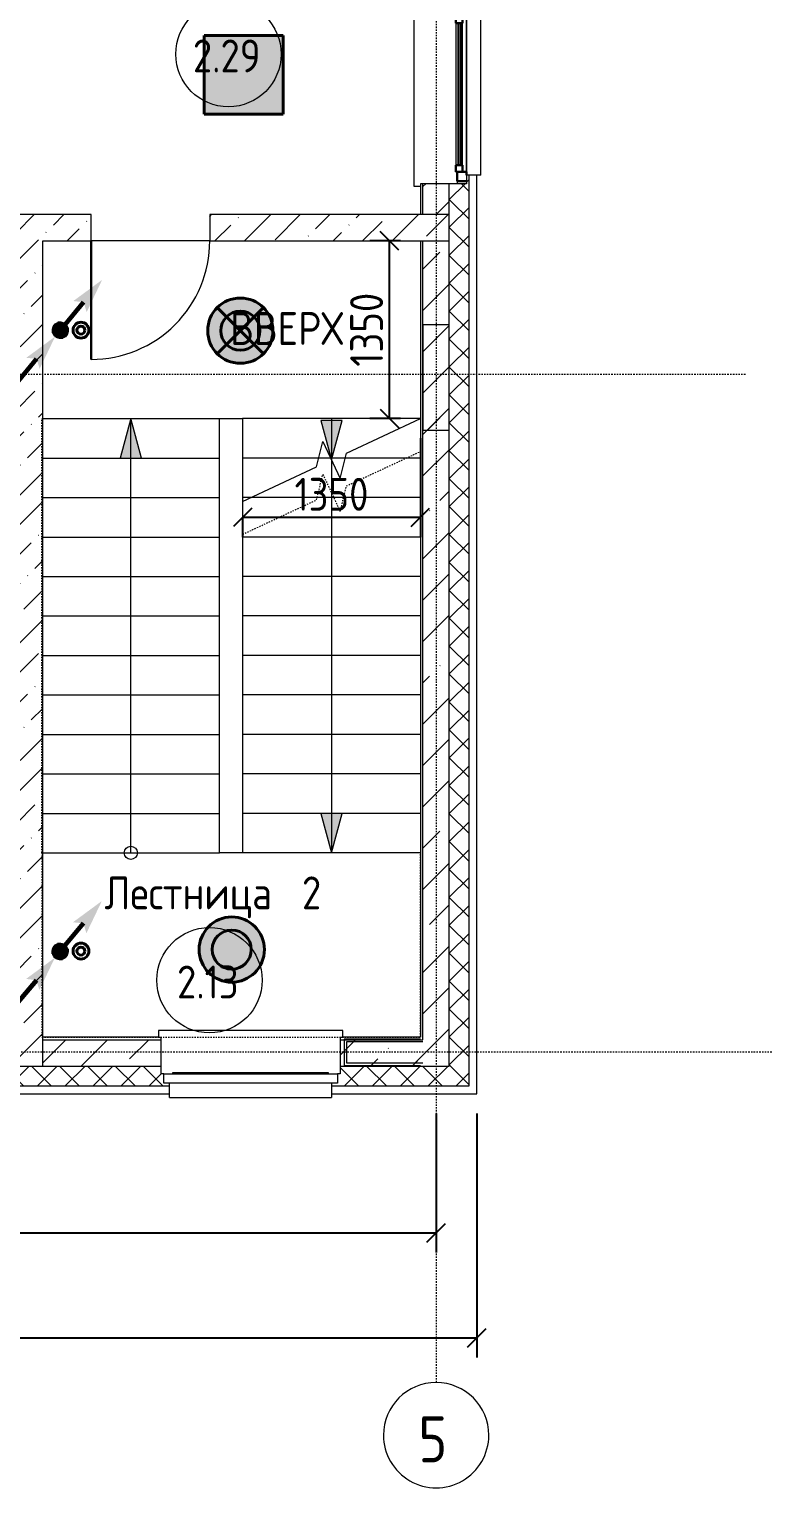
# Model space of a CAD drawing. Header units: millimetres. Extents: x -174154 to -170572, y -111302 to -109817.
# Drawn here: x -173855.6 to -173799.2, y -110654.7 to -110543.9 of the extents above; entities that cross this region are included whole.
import ezdxf

# ---------------------------------------------------------------- set-up
doc = ezdxf.new("R2010")
doc.units = ezdxf.units.MM
for name, pattern in [('ACAD_ISO02W100', [15, 12, -3]), ('ADSK_Линия сетки', [21, 12, -3, 3, -3]), ('ADSK_Сверху', [4.5, 3, -1.5])]:
    doc.linetypes.add(name, pattern=pattern)
doc.layers.get('Defpoints').update_dxf_attribs({"color": 70})
for name, color, linetype, lineweight in [('!Освещение', 190, 'Continuous', 40), ('!Подложка', 252, 'ACAD_ISO02W100', 25), ('Двери', 7, 'Continuous', 18), ('Каркас_Импост', 7, 'Continuous', 18), ('Колонны', 7, 'Continuous', 18), ('Лестницы', 7, 'Continuous', 18), ('Марки помещений', 7, 'Continuous', 18), ('Окна', 7, 'Continuous', 18), ('Оси', 7, 'Continuous', 9), ('Остекление', 7, 'Continuous', 30), ('Отлив', 7, 'Continuous', 18), ('Панель', 7, 'Continuous', 18), ('Подоконник_Верхний брус', 7, 'Continuous', 18), ('Размеры', 7, 'Continuous', 9), ('Стены разрез', 7, 'Continuous', 40), ('Стены штриховка', 7, 'Continuous', 18), ('Стрелки вверх', 7, 'Continuous', 18), ('Траектории лестницы', 7, 'Continuous', 30), ('Электрика', 7, 'Continuous', 40)]:
    doc.layers.add(name, color=color, linetype=linetype, lineweight=lineweight)
doc.styles.add('GOST Common', font='GOST Common.ttf', dxfattribs={"width": 0.9, "height": 250})
doc.styles.add('GOST Common_1', font='GOST Common.ttf', dxfattribs={"width": 0.9, "height": 349.9999999999996})
doc.dimstyles.new('ADSK_Проверочный', dxfattribs={"dimscale": 304.8, "dimtxt": 251.4287490705518, "dimasz": 0.4639107611548557, "dimexe": 0.4921259842519685, "dimexo": 0.4921259842519685, "dimgap": 0.1640419947506562, "dimtad": 1, "dimdec": 0, "dimdsep": 46, "dimtxsty": 'GOST Common', "dimblk1": 'OBLIQUE', "dimblk2": 'OBLIQUE', "dimsah": 1, "dimcen": 0.09, "dimazin": 0, "dimtfac": 1, "dimtdec": 4, "dimtix": 1, "dimtmove": 0, "dimatfit": 3, "dimfxl": 1, "dimtvp": 1, "dimtolj": 1, "dimtzin": 0, "dimarcsym": 2})
pattern_1 = [(45, (30280.00000000015, 12304.99999999978), (-314.3089642374204, 314.3089642374204), []), (45, (30594.30900000015, 12304.99999999978), (-314.3089642374204, 314.3089642374204), [555.625, -111.125, 3.353, -107.772])]
pattern_2 = [(45, (30280.00000000015, 12304.99999999978), (-106.0660171779821, 106.0660171779821), []), (135, (30280.00000000015, 12304.99999999978), (-106.0660171779821, -106.0660171779821), [])]
pattern_3 = [(45, (30280.00000000015, 12304.99999999978), (84.1902546884139, 308.6966577151427), [396.875, -79.375, 3.353, -76.02199999999999])]

# ---------------------------------------------------------------- blocks, each defined once
blk = doc.blocks.new('*U231')
at = {"layer": 'Электрика', "ltscale": 10}
h = blk.add_hatch(color=255, dxfattribs=at)
h.dxf.hatch_style = 1
edge = h.paths.add_edge_path()
edge.add_arc((0, -1.110223024625157e-16), 2.500000000000028, 0, 360)
at = {"layer": 'Электрика', "color": 5}
blk.add_circle((0, -1.110223024625157e-16), 2.500000000000028, dxfattribs=at)
at = {"layer": 'Электрика', "color": 5, "lineweight": 40}
blk.add_circle((0, -2.220446049250313e-16), 1.5, dxfattribs=at)
for start, end in [(0, 180), (180, 0)]:
    blk.add_arc((0, -2.220446049250313e-16), 2.5, start, end, dxfattribs=at)
blk = doc.blocks.new('*U242')
at = {"layer": 'Электрика', "ltscale": 10}
h = blk.add_hatch(color=255, dxfattribs=at)
h.dxf.hatch_style = 1
edge = h.paths.add_edge_path()
edge.add_arc((0, 1.110223024625157e-16), 2.500000000000028, 0, 360)
at = {"layer": 'Электрика', "color": 1, "lineweight": 40}
for p, q in [((-1.767766952966369, 1.767766952966369), (1.767766952966369, -1.767766952966369)), ((-1.767766952966369, -1.767766952966369), (1.767766952966369, 1.767766952966369))]:
    blk.add_line(p, q, dxfattribs=at)
blk.add_circle((0, -2.220446049250313e-16), 1.5, dxfattribs=at)
for start, end in [(0, 180), (180, 0)]:
    blk.add_arc((0, -2.220446049250313e-16), 2.5, start, end, dxfattribs=at)
blk = doc.blocks.new('*U228')
at = {"layer": 'Электрика', "true_color": 0xffffff}
h = blk.add_hatch(color=7, dxfattribs=at)
h.dxf.hatch_style = 1
h.paths.add_polyline_path([(3.024999999998727, 3.025000000000002), (3.025000000000546, -3.024999999999999), (-3.024999999999636, -3.024999999999999), (-3.024999999999636, 3.025000000000002)])
at = {"layer": 'Электрика', "color": 5}
for p, q in [((-3.024999999999636, -3.024999999999999), (-3.024999999999636, 3.025000000000002)), ((-3.024999999999636, 3.025000000000002), (3.024999999998727, 3.025000000000002)), ((3.024999999998727, 3.025000000000002), (3.025000000000546, -3.024999999999999)), ((-3.024999999999636, -3.024999999999999), (3.025000000000546, -3.024999999999999))]:
    blk.add_line(p, q, dxfattribs=at)
blk = doc.blocks.new('*U258')
at = {"color": 0, "linetype": 'ByBlock', "lineweight": -2}
for p, q in [((0.464466094067262, 0.4644660940672622), (2.232233047033631, 2.232233047033631)), ((-4.000000000000001, -4), (-2.26776695296637, -2.267766952966368))]:
    blk.add_line(p, q, dxfattribs=at)
at = {"color": 214, "lineweight": 50, "ltscale": 100}
for p, q in [((-0.5303300881948152, 0.5303300881948152), (0, -2.664535259100376e-15)), ((0, -0.7500000032596317), (0, 0.7500000032596263)), ((0.5303300881948152, 0.5303300881948152), (0, -2.664535259100376e-15)), ((0.750000003259629, -2.664535259100376e-15), (-0.750000003259629, -2.664535259100376e-15)), ((0, -2.664535259100376e-15), (-0.5303300881948152, -0.5303300881948205)), ((0, -2.664535259100376e-15), (0.5303300881948152, -0.5303300881948205))]:
    blk.add_line(p, q, dxfattribs=at)
at = {"color": 0, "linetype": 'ByBlock', "lineweight": -2, "const_width": 0.75}
blk.add_lwpolyline([(-0.375, 0, 1), (0.375, 0, 1)], format="xyb", close=True, dxfattribs=at)
at = {"color": 0, "linetype": 'ByBlock', "lineweight": -2}
for points in [[(4, 4), (2.232233047033631, 2.232233047033631), (1.348349570550446, 2.409009742330268)], [(4, 4), (2.232233047033631, 2.232233047033631), (2.409009742330267, 1.348349570550447)], [(-0.5000000000000011, -0.5), (-2.26776695296637, -2.267766952966368), (-3.151650429449555, -2.090990257669731)], [(-0.5000000000000011, -0.5), (-2.26776695296637, -2.267766952966368), (-2.090990257669734, -3.151650429449552)]]:
    blk.add_solid(points, dxfattribs=at)
blk = doc.blocks.new('B2B_Окно_1створка - 1320х1460h-V5-В_АР_ПЭ_02 Этаж')
at = {"layer": 'Каркас_Импост'}
for p, q in [((-660.0000000000082, 135.0000000000019), (659.9999999999923, 134.9999999999974)), ((-660.0000000000083, 65.0000000000019), (-660.0000000000081, 135.0000000000019)), ((659.9999999999919, 134.9999999999976), (659.9999999999919, 64.99999999999763)), ((659.9999999999919, 64.99999999999763), (-660.0000000000084, 65.0000000000019)), ((-590.0000000000061, 54.99999999999958), (-590.0000000000061, 65.00000000000126)), ((589.9999999999906, 54.99999999999958), (-590.0000000000061, 54.99999999999958)), ((589.9999999999903, 65.00000000000126), (589.9999999999903, 54.99999999999958))]:
    blk.add_line(p, q, dxfattribs=at)
blk = doc.blocks.new('В2В_Подоконник_ПВХ - ПВХ-V6-В_АР_ПЭ_02 Этаж')
at = {"layer": 'Подоконник_Верхний брус'}
for p, q in [((-680.0000000000001, -279.9999999999945), (-680.0000000000001, 0)), ((-680.0000000000001, 0), (-660.0000000000051, 0)), ((660.0000000000052, 0), (680.0000000000001, 0)), ((680.0000000000001, 0), (680.0000000000001, -279.9999999999945)), ((-679.9999999999999, -279.9999999999945), (-700.0000000000007, -279.9999999999951)), ((-700.0000000000006, -279.9999999999951), (-700.0000000000007, -329.9999999999969)), ((-700.0000000000007, -329.9999999999969), (699.9999999999997, -329.9999999999991)), ((699.9999999999998, -279.9999999999973), (680.0000000000001, -279.9999999999973)), ((699.9999999999997, -329.9999999999991), (699.9999999999998, -279.9999999999973))]:
    blk.add_line(p, q, dxfattribs=at)
blk = doc.blocks.new('B2B_Отлив - Отлив_металлический-V7-В_АР_ПЭ_02 Этаж')
at = {"layer": 'Отлив'}
for p, q in [((-614.9999999999999, 0.999999999999976), (-614.9999999999999, 110.0000000000041)), ((614.9999999999999, 110.0000000000041), (-614.9999999999999, 110.0000000000041)), ((-614.9999999999999, 0), (-614.9999999999999, 0.9999999999999765)), ((-614.9999999999999, 0.9999999999999765), (614.9999999999999, 0.9999999999999765)), ((614.9999999999999, 110.0000000000041), (614.9999999999999, 0.9999999999999757)), ((614.9999999999999, 0.9999999999999765), (614.9999999999999, 0))]:
    blk.add_line(p, q, dxfattribs=at)
blk = doc.blocks.new('AC_Дверь_Однопольная_ПВХ - 860х2080h М Л-847081-В_АР_ПЭ_02 Этаж')
at = {"layer": 'Панель', "lineweight": 30}
blk.add_line((449.9999999999943, 100.000000000963), (449.9999999999943, 1000.000000000963), dxfattribs=at)
at = {"layer": 'Панель'}
blk.add_arc((449.9999999999941, 100.000000000963), 899.9999999999993, 89.99999999999987, 179.9999999999999, dxfattribs=at)
blk = doc.blocks.new('B2B_Окно_1створка - 1320х1460h-729011-В_АР_ПЭ_02 Этаж')
at = {"layer": 'Каркас_Импост', "lineweight": 30}
for p, q in [((-660.0000000000082, 135.0000000000019), (-660.0000000000083, 65.00000000000188)), ((-590.0000000000081, 135.0000000000017), (-615.0000000000126, 135.0000000000018)), ((-590.0000000000082, 105.0000000000029), (-590.0000000000081, 135.0000000000017)), ((589.999999999992, 134.9999999999978), (589.9999999999919, 104.999999999999)), ((614.9999999999613, 134.9999999999977), (589.999999999992, 134.9999999999978)), ((659.9999999999919, 64.99999999999763), (659.9999999999923, 134.9999999999974)), ((-660.0000000000083, 65.00000000000188), (-590.0000000000083, 65.00000000000166)), ((-540.0000000000061, 104.9999999999996), (-590.0000000000061, 104.9999999999996)), ((-590.0000000000061, 104.9999999999996), (-590.0000000000061, 54.99999999999958)), ((-590.0000000000061, 54.99999999999958), (-540.0000000000061, 54.99999999999958)), ((-540.0000000000061, 54.99999999999958), (-540.0000000000061, 104.9999999999996)), ((539.9999999999905, 104.9999999999996), (539.9999999999905, 54.99999999999958)), ((589.9999999999905, 104.9999999999996), (539.9999999999905, 104.9999999999996)), ((539.9999999999905, 54.99999999999958), (589.9999999999905, 54.99999999999958)), ((589.9999999999905, 54.99999999999958), (589.9999999999905, 104.9999999999996)), ((589.9999999999917, 64.99999999999783), (659.9999999999919, 64.99999999999763))]:
    blk.add_line(p, q, dxfattribs=at)
at = {"layer": 'Каркас_Импост'}
for p, q in [((589.9999999999923, 134.9999999999978), (-590.0000000000082, 135.0000000000017)), ((539.9999999999905, 104.9999999999996), (-540.0000000000061, 104.9999999999996)), ((-540.0000000000061, 54.99999999999958), (539.9999999999905, 54.99999999999958))]:
    blk.add_line(p, q, dxfattribs=at)
at = {"layer": 'Остекление'}
for p, q in [((539.9999999999918, 94.99999999999783), (-540.0000000000081, 95.00000000000131)), ((-540.0000000000081, 95.00000000000131), (-540.0000000000082, 75.00000000000134)), ((-540.0000000000082, 75.00000000000134), (539.9999999999917, 74.99999999999785)), ((539.9999999999917, 74.99999999999785), (539.9999999999918, 94.99999999999783))]:
    blk.add_line(p, q, dxfattribs=at)
blk = doc.blocks.new('В2В_Подоконник_ПВХ - ПВХ-717279-В_АР_ПЭ_02 Этаж')
at = {"layer": 'Подоконник_Верхний брус'}
for p, q in [((-680.0000000000001, 0), (-659.9999999999968, 0)), ((659.9999999999968, 0), (680.0000000000001, 0)), ((-700.0000000000006, -279.9999999999951), (-700.0000000000007, -329.9999999999969)), ((-700.0000000000007, -329.9999999999969), (699.9999999999997, -329.9999999999991)), ((699.9999999999997, -329.9999999999991), (699.9999999999998, -279.9999999999973))]:
    blk.add_line(p, q, dxfattribs=at)
blk = doc.blocks.new('B2B_Отлив - Отлив_металлический-717280-В_АР_ПЭ_02 Этаж')
at = {"layer": 'Отлив'}
for p, q in [((-614.9999999999999, 79.99999999999714), (-614.9999999999999, 110.0000000000041)), ((614.9999999999999, 110.0000000000041), (-614.9999999999999, 110.0000000000041)), ((-614.9999999999999, 0.9999999999999765), (614.9999999999999, 0.9999999999999765)), ((614.9999999999999, 110.0000000000041), (614.9999999999999, 79.99999999999946))]:
    blk.add_line(p, q, dxfattribs=at)
blk = doc.blocks.new('Ось сетки - D8-4846-В_АР_ПЭ_02 Этаж')
at = {"layer": 'Оси', "lineweight": 18}
for centre, start, end in [((0, -2.710563210106287e-17), 359.9999999999996, 179.9999999999998), ((5.287437154777308e-16, -2.710563210106287e-17), 179.9999999999998, 359.9999999999993)]:
    blk.add_arc(centre, 4.000000000000003, start, end, dxfattribs=at)
blk = doc.blocks.new('_Oblique')
at = {"color": 0, "linetype": 'ByBlock', "lineweight": -2}
blk.add_line((-0.5, -0.5), (0.5, 0.5), dxfattribs=at)
blk = doc.blocks.new('*D505')
at = {"layer": 'Defpoints', "color": 0, "transparency": 16777216}
for p in [(22229.99999999995, -6.912159733474255e-11), (30230.00000000001, -9.458744898438454e-11), (30230.00000000001, -1056.828187533716)]:
    blk.add_point(p, dxfattribs=at)
at = {"layer": 'Размеры', "color": 0, "lineweight": -2, "transparency": 16777216}
for p, q in [((22229.99999999995, -150.0000000000691), (22229.99999999995, -1206.828187533716)), ((30230.00000000001, -150.0000000000946), (30230.00000000001, -1206.828187533716)), ((22229.99999999995, -1056.828187533716), (30230.00000000001, -1056.828187533716))]:
    blk.add_line(p, q, dxfattribs=at)
at = {"layer": 'Размеры', "color": 0, "lineweight": -2, "transparency": 16777216, "xscale": 141.4, "yscale": 141.4, "zscale": 141.4, "rotation": 180}
blk.add_blockref('_Oblique', (22229.99999999995, -1056.828187533716), dxfattribs=at)
at = {"layer": 'Размеры', "color": 0, "lineweight": -2, "transparency": 16777216, "xscale": 141.4, "yscale": 141.4, "zscale": 141.4}
blk.add_blockref('_Oblique', (30230.00000000001, -1056.828187533716), dxfattribs=at)
at = {"layer": 'Размеры', "color": 0, "transparency": 16777216, "insert": (26229.99999999998, -881.8281875337161), "char_height": 250, "width": 756.8431497445762, "attachment_point": 5, "style": 'GOST Common'}
blk.add_mtext('\\A1;8000', dxfattribs=at)
blk = doc.blocks.new('ADSK_Марка_Помещение_2_ГОСТ21-501-2011 - Имя и Категория-86712-В_АР_ПЭ_02 Этаж')
at = {"layer": 'Марки помещений'}
blk.add_circle((1.928857696959173e-16, -1.244575859722303e-16), 4.000000000000004, dxfattribs=at)
blk = doc.blocks.new('*D509')
at = {"layer": 'Defpoints', "color": 0, "transparency": 16777216}
for p in [(0, 0), (30540.00000000001, -9.458744898438454e-11), (30540.00000000001, -1855.713018687178)]:
    blk.add_point(p, dxfattribs=at)
at = {"layer": 'Размеры', "color": 0, "lineweight": -2, "transparency": 16777216}
for p, q in [((-9.184850993605149e-15, -150), (-1.228145014171714e-13, -2005.713018687178)), ((30540.00000000001, -150.0000000000946), (30540.00000000001, -2005.713018687178)), ((-1.136296504235663e-13, -1855.713018687178), (30540.00000000001, -1855.713018687178))]:
    blk.add_line(p, q, dxfattribs=at)
at = {"layer": 'Размеры', "color": 0, "lineweight": -2, "transparency": 16777216, "xscale": 141.4, "yscale": 141.4, "zscale": 141.4, "rotation": 180}
blk.add_blockref('_Oblique', (-1.136296504235663e-13, -1855.713018687178), dxfattribs=at)
at = {"layer": 'Размеры', "color": 0, "lineweight": -2, "transparency": 16777216, "xscale": 141.4, "yscale": 141.4, "zscale": 141.4}
blk.add_blockref('_Oblique', (30540.00000000001, -1855.713018687178), dxfattribs=at)
at = {"layer": 'Размеры', "color": 0, "transparency": 16777216, "insert": (15270, -1680.713018687178), "char_height": 250, "width": 971.6229625099288, "attachment_point": 5, "style": 'GOST Common'}
blk.add_mtext('\\A1;30540', dxfattribs=at)
blk = doc.blocks.new('*D524')
at = {"layer": 'Defpoints', "color": 0, "transparency": 16777216}
for p in [(29876.41849060039, 6479.999999999733), (30110.00000000001, 6479.999999999733), (30110.00000000002, 5129.999999999716)]:
    blk.add_point(p, dxfattribs=at)
at = {"layer": 'Размеры', "color": 0, "lineweight": -2, "transparency": 16777216}
for p, q in [((29960.00000000001, 6479.999999999733), (29726.41849060039, 6479.999999999733)), ((29876.41849060039, 5129.999999999716), (29876.41849060039, 6479.999999999733)), ((29960.00000000002, 5129.999999999716), (29726.41849060039, 5129.999999999716))]:
    blk.add_line(p, q, dxfattribs=at)
at = {"layer": 'Размеры', "color": 0, "lineweight": -2, "transparency": 16777216, "xscale": 141.4, "yscale": 141.4, "zscale": 141.4}
for p, rotation in [((29876.41849060039, 6479.999999999733), 90), ((29876.41849060039, 5129.999999999716), 270)]:
    blk.add_blockref('_Oblique', p, dxfattribs=dict(at, rotation=rotation))
at = {"layer": 'Размеры', "color": 0, "lineweight": 20, "transparency": 16777216, "insert": (29701.41849060038, 5804.999999999714), "char_height": 250, "width": 700.5912940203172, "attachment_point": 5, "rotation": 90, "style": 'GOST Common'}
blk.add_mtext('\\A1;1350', dxfattribs=at)
blk = doc.blocks.new('*D525')
at = {"layer": 'Defpoints', "color": 0, "transparency": 16777216}
for p in [(30110.00000000001, 5129.999999999714), (28760.00000000001, 4529.999999999709), (30110.00000000001, 4379.658234579965)]:
    blk.add_point(p, dxfattribs=at)
at = {"layer": 'Размеры', "color": 0, "lineweight": -2, "transparency": 16777216}
for p, q in [((30110.00000000001, 4979.999999999714), (30110.00000000001, 4229.658234579965)), ((28760.00000000001, 4379.999999999709), (28760.00000000001, 4229.658234579965)), ((28760.00000000001, 4379.658234579965), (30110.00000000001, 4379.658234579965))]:
    blk.add_line(p, q, dxfattribs=at)
at = {"layer": 'Размеры', "color": 0, "lineweight": -2, "transparency": 16777216, "xscale": 141.4, "yscale": 141.4, "zscale": 141.4, "rotation": 180}
blk.add_blockref('_Oblique', (28760.00000000001, 4379.658234579965), dxfattribs=at)
at = {"layer": 'Размеры', "color": 0, "lineweight": -2, "transparency": 16777216, "xscale": 141.4, "yscale": 141.4, "zscale": 141.4}
blk.add_blockref('_Oblique', (30110.00000000001, 4379.658234579965), dxfattribs=at)
at = {"layer": 'Размеры', "color": 0, "lineweight": 20, "transparency": 16777216, "insert": (29435.00000000001, 4554.658234579965), "char_height": 250, "width": 700.5912940203172, "attachment_point": 5, "style": 'GOST Common'}
blk.add_mtext('\\A1;1350', dxfattribs=at)
blk = doc.blocks.new('Расп.кор.')
at = {"layer": 'Электрика', "lineweight": 40}
for radius in [0.6052509563797912, 0.3033444430485588]:
    blk.add_circle((0, 0), radius, dxfattribs=at)
blk = doc.blocks.new('A$C02fe7d8c')
at = {"layer": 'Колонны', "lineweight": 20, "true_color": 0x636466}
h = blk.add_hatch(dxfattribs=at)
h.set_pattern_fill('FP_3', color=251, style=0, pattern_type=2)
h.set_pattern_definition([(45, (30280.00000000015, 12304.99999999978), (-314.3089642374204, 314.3089642374204), []), (45, (30594.30900000015, 12304.99999999978), (-314.3089642374204, 314.3089642374204), [222.25, -111.125])])
h.paths.add_polyline_path([(30166.13383650445, 5043.049192466377), (30330.0000000001, 5043.049192466394), (30330.00000000001, 5843.049192466394), (30130.00000000001, 5843.049192466377), (30130.00000000009, 5043.049192466377)])
at = {"layer": 'Стены разрез', "lineweight": 20, "true_color": 0x636466}
h = blk.add_hatch(dxfattribs=at)
h.set_pattern_fill('FP_2', color=251, style=0, pattern_type=2)
h.set_pattern_definition(pattern_1)
h.paths.add_polyline_path([(30330.00000000001, 6779.999999999775), (30330.00000000001, 6914.999999999779), (30130.00000000001, 6914.999999999779), (30130.00000000001, 6779.999999999775), (30166.13383650445, 6779.999999999775)])
h.paths.add_polyline_path([(30130.00000000001, 8274.999999999774), (30330.00000000001, 8274.999999999774), (30330.00000000002, 8729.999999999765), (30130.00000000003, 8729.999999999765), (30130.00000000001, 8485.340009067731)])
h = blk.add_hatch(dxfattribs=at)
h.set_pattern_fill('FP_1', color=251, style=0, pattern_type=2)
h.set_pattern_definition(pattern_2)
h.paths.add_polyline_path([(30480.00000000001, 6779.999999999775), (30480.00000000001, 6979.999999999799), (30460.00000000002, 6979.999999999799), (30460.00000000002, 6914.999999999779), (30330.00000000001, 6914.999999999779), (30330.00000000001, 6779.999999999775)])
h.paths.add_polyline_path([(30480.00000000001, 8209.999999999762), (30480.00000000001, 8729.999999999765), (30330.00000000002, 8729.999999999765), (30330.00000000001, 8274.999999999774), (30460.00000000002, 8274.999999999774), (30460.00000000002, 8209.999999999762)])
h = blk.add_hatch(dxfattribs=at)
h.set_pattern_fill('FP_2', color=251, style=0, pattern_type=2)
h.set_pattern_definition(pattern_1)
h.paths.add_polyline_path([(30330, 209.9999999999), (30330.00000000001, 6479.999999999696), (30130.00000000001, 6479.999999999696), (30130.00000000001, 209.9999999999), (30166.13383650445, 209.9999999999)])
h.paths.add_polyline_path([(30130.00000000001, 6679.999999999694), (30330.00000000001, 6679.999999999694), (30330.00000000001, 6779.999999999775), (30130.00000000001, 6779.999999999775)])
h = blk.add_hatch(dxfattribs=at)
h.set_pattern_fill('FP_1', color=251, style=0, pattern_type=2)
h.set_pattern_definition(pattern_2)
h.paths.add_polyline_path([(30480, 59.99999999989996), (30480.00000000001, 6779.999999999775), (30330.00000000001, 6779.999999999775), (30330, 59.99999999989996)])
h = blk.add_hatch(dxfattribs=at)
h.set_pattern_fill('FP_4', color=251, style=0, pattern_type=2)
h.set_pattern_definition(pattern_3)
h.paths.add_polyline_path([(30110.00000000002, 6479.999999999696), (30330.00000000001, 6479.999999999696), (30330.00000000001, 6679.999999999694), (28510.00000000001, 6679.999999999703), (28510.00000000001, 6479.999999999705), (28663.86059607915, 6479.999999999705)])
h.paths.add_polyline_path([(27041.54995554196, 6479.999999999705), (27610.00000000001, 6479.999999999705), (27610.00000000001, 6679.999999999703), (27041.54995554196, 6679.999999999703), (27041.54995554196, 6554.999999999714)])
h = blk.add_hatch(dxfattribs=at)
h.set_pattern_fill('FP_4', color=251, style=0, pattern_type=2)
h.set_pattern_definition(pattern_3)
h.paths.add_polyline_path([(27241.54995554194, 209.9999999999091), (27241.54995554196, 6479.999999999705), (27041.54995554196, 6479.999999999705), (27041.54995554195, 209.9999999999091), (27161.58735565385, 209.9999999999091)])
h = blk.add_hatch(dxfattribs=at)
h.set_pattern_fill('FP_2', color=251, style=0, pattern_type=2)
h.set_pattern_definition(pattern_1)
h.paths.add_polyline_path([(30110, 209.9999999999), (30130.00000000001, 209.9999999999), (30130.00000000001, 409.9999999998981), (29500.01034354051, 409.9999999998981), (29500.01034354051, 209.9999999999)])
h.paths.add_polyline_path([(27241.54995554194, 209.9999999999091), (28140.01034354051, 209.9999999999091), (28140.01034354051, 409.9999999999072), (27241.54995554194, 409.9999999999072)])
h.paths.add_polyline_path([(27041.54995554195, 209.9999999999091), (27041.54995554195, 409.9999999999072), (25850, 409.9999999999163), (25849.99999999999, 209.9999999999181)])
h.paths.add_polyline_path([(24490, 209.9999999999181), (24490, 409.9999999999163), (22302.5, 409.9999999999236), (22302.5, 209.9999999999254), (24157.04087480325, 209.9999999999181)])
h.paths.add_polyline_path([(22102.49999999999, 209.9999999999254), (22102.49999999999, 409.9999999999236), (18802.49999999999, 409.9999999999418), (18802.49999999999, 209.9999999999436), (21152.49439395265, 209.9999999999345)])
h.paths.add_polyline_path([(18147.94791310205, 209.9999999999436), (18602.5, 209.9999999999436), (18602.5, 409.9999999999418), (15667.49999999985, 409.9999999999418), (15667.49999999985, 209.9999999999436)])
h.paths.add_polyline_path([(14909.99999999995, 209.9999999999527), (15467.49999999986, 209.9999999999527), (15467.49999999986, 409.9999999999418), (14909.99999999995, 409.9999999999509)])
h = blk.add_hatch(dxfattribs=at)
h.set_pattern_fill('FP_2', color=251, style=0, pattern_type=2)
h.set_pattern_definition(pattern_1)
h.paths.add_polyline_path([(30110, 234.9999999997308), (30130.00000000001, 234.9999999997308), (30130.00000000001, 394.9999999997199), (29550.00000000001, 394.9999999997635), (29550, 234.9999999997654)])
h = blk.add_hatch(dxfattribs=at)
h.set_pattern_fill('FP_1', color=251, style=0, pattern_type=2)
h.set_pattern_definition(pattern_2)
h.paths.add_polyline_path([(30330, 59.99999999989996), (30330, 209.9999999999), (29500.01034354051, 209.9999999999), (29500.01034354051, 149.9999999998963), (29480.01034354052, 149.9999999998963), (29480.01034354052, 79.9999999999036), (29435.01034354051, 78.99999999989632), (29435.01034354051, 59.99999999989996), (30166.13383650445, 59.99999999989996)])
h.paths.add_polyline_path([(27161.58735565385, 59.99999999990905), (28205.01034354051, 59.99999999990905), (28205.01034354051, 79.9999999999036), (28160.01034354051, 79.9999999999036), (28160.01034354051, 149.9999999998963), (28140.01034354051, 149.9999999998963), (28140.01034354051, 209.9999999999091), (25849.99999999999, 209.9999999999181), (25849.99999999999, 79.99999999991269), (25785, 79.99999999991269), (25785, 59.99999999991633)])
h.paths.add_polyline_path([(24555.00000000003, 59.99999999991633), (24555.00000000003, 79.99999999992178), (24490, 79.99999999992178), (24490, 209.9999999999181), (14909.99999999995, 209.9999999999527), (14909.99999999995, 59.99999999995089), (24157.04087480325, 59.99999999991633)])
at = {"layer": 'Стрелки вверх', "lineweight": 20, "true_color": 0x636466}
for points in [[(27990.38475772934, 4829.999999999716), (27909.99999999999, 5129.999999999717), (27829.61524227067, 4829.999999999716)], [(29435, 4815.24233074509), (29515.38475772933, 5115.242330745091), (29354.61524227067, 5115.242330745091), (29412.01137000455, 4901.037065884496)], [(29435.00000000002, 1829.999999999714), (29515.38475772935, 2129.999999999714), (29354.61524227067, 2129.999999999707)]]:
    blk.add_hatch(color=251, dxfattribs=at).paths.add_polyline_path(points)
at = {"layer": 'Колонны', "color": 251, "lineweight": 20, "true_color": 0x636466}
for p, q in [((30330.00000000001, 5843.049192466396), (30130.00000000001, 5843.049192466374)), ((30130.00000000001, 5843.049192466374), (30130.00000000011, 5043.049192466374)), ((30330.00000000011, 5043.049192466396), (30330.00000000001, 5843.049192466396)), ((30130.00000000011, 5043.049192466374), (30330.00000000011, 5043.049192466396))]:
    blk.add_line(p, q, dxfattribs=at)
at = {"layer": 'Лестницы', "color": 251, "lineweight": 20, "true_color": 0x636466}
for p, q in [((28510.00000000002, 6479.999999999719), (27610.00000000002, 6479.999999999713)), ((27241.54995554196, 5129.999999999722), (28585.00000000001, 5129.999999999728)), ((28585.00000000001, 5129.999999999728), (28760.00000000002, 5129.99999999972)), ((28585.00000000001, 4829.999999999728), (28585.00000000001, 5129.999999999728)), ((30110.00000000001, 5129.999999999714), (28760.00000000001, 5129.999999999708)), ((28760.00000000001, 5129.999999999708), (28760.00000000001, 4829.999999999708)), ((29548.28847337959, 4868.069613462674), (30110.00000000001, 5129.999999999714)), ((29321.71152662043, 4762.415048027499), (29368.96589660302, 4956.852922469563)), ((29368.96589660302, 4956.852922469563), (29501.03410339699, 4673.63173902061)), ((27241.54995554196, 4829.999999999722), (28585.00000000001, 4829.999999999728)), ((28585.00000000001, 4529.999999999728), (28585.00000000001, 4829.999999999728)), ((28760.00000000001, 4829.999999999708), (28760.00000000001, 4529.999999999708)), ((29338.13674385197, 4829.999999999711), (28760.00000000001, 4829.999999999708)), ((29428.11838581006, 4829.999999999712), (29338.13674385197, 4829.999999999712)), ((29539.0363891093, 4829.999999999711), (29428.11838581006, 4829.999999999711)), ((29501.03410339699, 4673.63173902061), (29548.28847337959, 4868.069613462674)), ((30110.00000000001, 4829.999999999715), (29539.0363891093, 4829.999999999712)), ((28760.00000000001, 4500.484661490459), (29321.71152662043, 4762.415048027499)), ((27241.54995554197, 4529.999999999722), (28585.00000000001, 4529.999999999728)), ((28585.00000000001, 4229.999999999728), (28585.00000000001, 4529.999999999728)), ((28760.00000000001, 4529.999999999708), (28760.00000000001, 4500.484661490461)), ((28823.29584769427, 4529.999999999708), (28760.00000000001, 4529.999999999708)), ((28760.00000000001, 4500.484661490456), (28760.00000000001, 4229.999999999709)), ((30110.00000000001, 4529.999999999715), (28823.29584769427, 4529.999999999709)), ((27241.54995554197, 4229.999999999722), (28585.00000000001, 4229.999999999728)), ((28585.00000000001, 3929.999999999729), (28585.00000000001, 4229.999999999728)), ((28760.00000000001, 4229.999999999709), (28760.00000000001, 3929.999999999709)), ((30110.00000000001, 4229.999999999715), (28760.00000000001, 4229.999999999709)), ((27241.54995554197, 3929.999999999722), (28585.00000000001, 3929.999999999729)), ((28585.00000000001, 3629.999999999729), (28585.00000000001, 3929.999999999729)), ((28760.00000000001, 3929.999999999709), (28760.00000000001, 3629.999999999709)), ((30110.00000000001, 3929.999999999714), (28760.00000000001, 3929.999999999709)), ((27241.54995554197, 3629.999999999722), (28585.00000000001, 3629.999999999729)), ((28585.00000000001, 3329.999999999729), (28585.00000000001, 3629.999999999729)), ((28760.00000000001, 3629.999999999709), (28760.00000000001, 3329.999999999709)), ((30110.00000000001, 3629.999999999714), (28760.00000000001, 3629.999999999709)), ((27241.54995554195, 3329.999999999722), (28585.00000000001, 3329.999999999729)), ((28585.00000000001, 3029.999999999729), (28585.00000000001, 3329.999999999729)), ((28760.00000000001, 3329.999999999709), (28760.00000000001, 3029.999999999709)), ((30110.00000000001, 3329.999999999714), (28760.00000000001, 3329.999999999709)), ((27241.54995554196, 3029.999999999722), (28585.00000000001, 3029.999999999729)), ((28585.00000000002, 2729.999999999729), (28585.00000000001, 3029.999999999729)), ((28760.00000000001, 3029.999999999709), (28760.00000000002, 2729.999999999709)), ((30110.00000000001, 3029.999999999714), (28760.00000000001, 3029.999999999709)), ((27241.54995554196, 2729.999999999722), (28585.00000000002, 2729.999999999729)), ((28585.00000000002, 2429.999999999727), (28585.00000000002, 2729.999999999729)), ((28760.00000000002, 2729.999999999709), (28760.00000000002, 2429.999999999707)), ((30110.00000000002, 2729.999999999714), (28760.00000000002, 2729.999999999709)), ((27241.54995554196, 2429.999999999724), (28585.00000000002, 2429.999999999727)), ((28585.00000000002, 2129.999999999725), (28585.00000000002, 2429.999999999727)), ((28760.00000000002, 2429.999999999707), (28760.00000000002, 2129.999999999707)), ((30110.00000000002, 2429.999999999714), (28760.00000000002, 2429.999999999709)), ((27241.54995554196, 2129.999999999722), (28585.00000000002, 2129.999999999725)), ((28585.00000000002, 1829.999999999729), (28585.00000000002, 2129.999999999725)), ((28760.00000000002, 2129.999999999707), (28760.00000000002, 1829.999999999709)), ((30110.00000000002, 2129.999999999714), (28760.00000000002, 2129.999999999707)), ((27241.54995554196, 1829.99999999972), (28585.00000000002, 1829.999999999729)), ((28760.00000000002, 1829.999999999707), (28585.00000000004, 1829.999999999707)), ((30110.00000000002, 1829.999999999714), (28760.00000000002, 1829.999999999709))]:
    blk.add_line(p, q, dxfattribs=at)
at = {"layer": 'Лестницы', "color": 251, "linetype": 'ADSK_Сверху', "lineweight": 20, "true_color": 0x636466}
for p, q in [((27235.00000000001, 5129.999999999698), (28585.00000000001, 5129.999999999704)), ((27235.00000000002, 1829.999999999696), (27235.00000000001, 5129.999999999698)), ((27241.54995554196, 5129.999999999722), (28585.00000000001, 5129.999999999728)), ((28585.00000000002, 1829.999999999705), (28585.00000000001, 5129.999999999704)), ((30110.00000000001, 5129.999999999714), (28760.00000000001, 5129.999999999708)), ((29548.28847337959, 4618.069613462674), (30110.00000000001, 4879.999999999714)), ((30110.00000000001, 4879.999999999714), (30110.00000000002, 1829.999999999714)), ((27235.00000000001, 4829.999999999698), (28585.00000000001, 4829.999999999704)), ((27235.00000000001, 4829.999999999698), (28585.00000000001, 4829.999999999704)), ((27241.54995554196, 4829.999999999722), (28585.00000000001, 4829.999999999728)), ((29338.13674385197, 4829.999999999711), (28760.00000000001, 4829.999999999708)), ((29428.11838581006, 4829.999999999712), (29338.13674385197, 4829.999999999712)), ((29539.0363891093, 4829.999999999711), (29428.11838581006, 4829.999999999711)), ((30110.00000000001, 4829.999999999715), (29539.0363891093, 4829.999999999712)), ((30110.00000000001, 4829.999999999714), (30002.77465397453, 4829.999999999714)), ((30110.00000000001, 4829.999999999714), (30002.77465397453, 4829.999999999714)), ((29321.71152662043, 4512.415048027498), (29368.96589660303, 4706.852922469562)), ((29368.96589660303, 4706.852922469562), (29501.03410339699, 4423.63173902061)), ((29501.03410339699, 4423.63173902061), (29548.28847337959, 4618.069613462674)), ((27235.00000000001, 4529.999999999698), (28585.00000000001, 4529.999999999704)), ((27235.00000000001, 4529.999999999698), (28585.00000000001, 4529.999999999704)), ((27241.54995554197, 4529.999999999722), (28585.00000000001, 4529.999999999728)), ((28823.29584769427, 4529.999999999708), (28760.00000000001, 4529.999999999708)), ((28760.00000000001, 4250.484661490459), (29321.71152662043, 4512.415048027498)), ((30110.00000000001, 4529.999999999715), (28823.29584769427, 4529.999999999709)), ((29451.43376871781, 4529.999999999711), (29325.98520955903, 4529.999999999711)), ((29451.43376871781, 4529.999999999711), (29325.98520955903, 4529.999999999711)), ((30110.00000000001, 4529.999999999714), (29526.88485481636, 4529.999999999711)), ((30110.00000000001, 4529.999999999714), (29526.88485481636, 4529.999999999711)), ((27235.00000000001, 4229.999999999698), (28585.00000000001, 4229.999999999704)), ((27235.00000000001, 4229.999999999698), (28585.00000000001, 4229.999999999704)), ((27241.54995554197, 4229.999999999722), (28585.00000000001, 4229.999999999728)), ((28760.00000000001, 4250.484661490459), (28760.00000000002, 1829.999999999705)), ((30110.00000000001, 4229.999999999714), (28760.00000000001, 4229.999999999708)), ((30110.00000000001, 4229.999999999715), (28760.00000000001, 4229.999999999709)), ((30110.00000000001, 4229.999999999714), (28760.00000000001, 4229.999999999708)), ((27235.00000000001, 3929.999999999698), (28585.00000000001, 3929.999999999704)), ((27235.00000000001, 3929.999999999698), (28585.00000000001, 3929.999999999704)), ((27241.54995554197, 3929.999999999722), (28585.00000000001, 3929.999999999729)), ((30110.00000000001, 3929.999999999714), (28760.00000000001, 3929.999999999707)), ((30110.00000000001, 3929.999999999714), (28760.00000000001, 3929.999999999709)), ((30110.00000000001, 3929.999999999714), (28760.00000000001, 3929.999999999707)), ((27235.00000000001, 3629.999999999698), (28585.00000000001, 3629.999999999704)), ((27235.00000000001, 3629.999999999698), (28585.00000000001, 3629.999999999704)), ((27241.54995554197, 3629.999999999722), (28585.00000000001, 3629.999999999729)), ((30110.00000000001, 3629.999999999714), (28760.00000000001, 3629.999999999707)), ((30110.00000000001, 3629.999999999714), (28760.00000000001, 3629.999999999709)), ((30110.00000000001, 3629.999999999714), (28760.00000000001, 3629.999999999707)), ((27235.00000000001, 3329.999999999698), (28585.00000000001, 3329.999999999704)), ((27235.00000000001, 3329.999999999698), (28585.00000000001, 3329.999999999704)), ((27241.54995554195, 3329.999999999722), (28585.00000000001, 3329.999999999729)), ((30110.00000000001, 3329.999999999714), (28760.00000000001, 3329.999999999707)), ((30110.00000000001, 3329.999999999714), (28760.00000000001, 3329.999999999709)), ((30110.00000000001, 3329.999999999714), (28760.00000000001, 3329.999999999707)), ((27235.00000000001, 3029.999999999698), (28585.00000000001, 3029.999999999704)), ((27235.00000000001, 3029.999999999698), (28585.00000000001, 3029.999999999704)), ((27241.54995554196, 3029.999999999722), (28585.00000000001, 3029.999999999729)), ((30110.00000000001, 3029.999999999714), (28760.00000000001, 3029.999999999707)), ((30110.00000000001, 3029.999999999714), (28760.00000000001, 3029.999999999709)), ((30110.00000000001, 3029.999999999714), (28760.00000000001, 3029.999999999707)), ((27235.00000000002, 2729.999999999698), (28585.00000000002, 2729.999999999704)), ((27235.00000000002, 2729.999999999698), (28585.00000000002, 2729.999999999704)), ((27241.54995554196, 2729.999999999722), (28585.00000000002, 2729.999999999729)), ((30110.00000000002, 2729.999999999714), (28760.00000000002, 2729.999999999707)), ((30110.00000000002, 2729.999999999714), (28760.00000000002, 2729.999999999709)), ((30110.00000000002, 2729.999999999714), (28760.00000000002, 2729.999999999707)), ((27235.00000000002, 2429.999999999698), (28585.00000000002, 2429.999999999704)), ((27235.00000000002, 2429.999999999698), (28585.00000000002, 2429.999999999704)), ((27241.54995554196, 2429.999999999724), (28585.00000000002, 2429.999999999727)), ((30110.00000000002, 2429.999999999714), (28760.00000000002, 2429.999999999709)), ((30110.00000000002, 2429.999999999714), (28760.00000000002, 2429.999999999709)), ((30110.00000000002, 2429.999999999714), (28760.00000000002, 2429.999999999709)), ((27235.00000000002, 2129.9999999997), (28585.00000000002, 2129.999999999704)), ((27235.00000000002, 2129.9999999997), (28585.00000000002, 2129.999999999704)), ((27241.54995554196, 2129.999999999722), (28585.00000000002, 2129.999999999725)), ((30110.00000000002, 2129.999999999714), (28760.00000000002, 2129.999999999707)), ((30110.00000000002, 2129.999999999714), (28760.00000000002, 2129.999999999707)), ((30110.00000000002, 2129.999999999714), (28760.00000000002, 2129.999999999707)), ((27235.00000000002, 1829.999999999698), (27235.00000000003, 429.999999999698)), ((27235.00000000002, 1829.999999999696), (28585.00000000002, 1829.999999999705)), ((27235.00000000002, 1829.999999999696), (28585.00000000002, 1829.999999999705)), ((27241.54995554196, 1829.99999999972), (28585.00000000002, 1829.999999999729)), ((28760.00000000002, 1829.999999999705), (28585.00000000003, 1829.999999999707)), ((30110.00000000002, 1829.999999999713), (28760.00000000002, 1829.999999999707)), ((30110.00000000002, 1829.999999999713), (28760.00000000002, 1829.999999999707)), ((30110.00000000002, 1829.999999999714), (28760.00000000002, 1829.999999999709)), ((30110.00000000003, 429.9999999997162), (30110.00000000002, 1829.999999999714)), ((27235.00000000003, 429.999999999698), (30110.00000000003, 429.9999999997162))]:
    blk.add_line(p, q, dxfattribs=at)
at = {"layer": 'Оси', "linetype": 'ADSK_Линия сетки'}
for p, q in [((30230.00000000004, 16592.85830273528), (30230, -2195.00000000018)), ((32579.65973424556, 5465.000000000945), (-1856.358330931376, 5465.000000001057)), ((32779.99999999999, 314.9999999997399), (-1856.358330931387, 314.9999999998527))]:
    blk.add_line(p, q, dxfattribs=at)
at = {"layer": 'Стены разрез', "color": 251, "lineweight": 20, "true_color": 0x636466}
for p, q in [((30110.00000000002, 6914.999999999775), (30110.00000000002, 6679.999999999701)), ((30460.00000000002, 6914.999999999774), (30110.00000000002, 6914.999999999775)), ((30540.00000000002, 6979.999999999799), (30460.00000000002, 6979.999999999799)), ((30460.00000000002, 6979.999999999799), (30460.00000000002, 6914.999999999774)), ((30540.00000000001, -9.458744898438454e-11), (30540.00000000002, 6979.999999999799)), ((27610.00000000002, 6679.99999999971), (26961.54995554198, 6679.999999999712)), ((27610.00000000002, 6479.999999999709), (27610.00000000002, 6679.99999999971)), ((30110.00000000002, 6679.999999999701), (28510.00000000002, 6679.999999999706)), ((28510.00000000002, 6679.999999999706), (28510.00000000002, 6479.999999999706)), ((27241.54995554196, 429.9999999999145), (27241.54995554197, 6479.999999999711)), ((27241.54995554197, 6479.999999999712), (27610.00000000002, 6479.999999999709)), ((28510.00000000002, 6479.999999999706), (30110.00000000002, 6479.999999999701)), ((30110.00000000002, 6479.9999999997), (30110.00000000001, 429.9999999999036)), ((28120.01034354052, 429.9999999999109), (27241.54995554196, 429.9999999999145)), ((30110.00000000001, 429.9999999999036), (29520.01034354053, 429.9999999999072)), ((30110.00000000001, 414.9999999997344), (29530.00000000001, 414.9999999997763)), ((29530.00000000001, 414.9999999997763), (29530, 214.9999999997763)), ((29530, 214.9999999997763), (30110.00000000001, 214.9999999997362)), ((25785.00000000001, -8.003553375601768e-11), (28205.01034354052, -8.913048077374697e-11)), ((29435.01034354052, -9.276845958083868e-11), (30540.00000000001, -9.458744898438454e-11))]:
    blk.add_line(p, q, dxfattribs=at)
at = {"layer": 'Стены штриховка', "color": 251, "lineweight": 20, "true_color": 0x636466}
for p, q in [((30130.00000000002, 6679.999999999701), (30130.00000000002, 6914.999999999775)), ((30330.00000000001, 209.9999999999054), (30330.00000000002, 6914.999999999774)), ((30480.00000000001, 59.99999999990359), (30480.00000000002, 6979.999999999799)), ((30330.00000000002, 6679.9999999997), (30110.00000000002, 6679.999999999702)), ((30110.00000000002, 6479.999999999701), (30330.00000000002, 6479.9999999997)), ((30130.00000000001, 409.9999999999054), (30130.00000000002, 6479.999999999701)), ((27241.54995554196, 209.9999999999163), (27241.54995554196, 429.9999999999145)), ((27241.54995554196, 409.9999999999163), (28140.01034354053, 409.9999999999109)), ((29500.01034354052, 409.9999999999072), (30130.00000000001, 409.9999999999072)), ((29550.00000000001, 394.9999999997744), (29550, 234.9999999997726)), ((30110.00000000001, 394.9999999997344), (29550.00000000001, 394.9999999997744)), ((30130.00000000001, 394.9999999997326), (30110.00000000001, 394.9999999997344)), ((29550, 234.9999999997726), (30110.00000000001, 234.9999999997344)), ((30110.00000000001, 234.9999999997362), (30130.00000000001, 234.9999999997344)), ((25850.00000000001, 209.99999999992), (28140.01034354053, 209.9999999999109)), ((29500.01034354052, 209.9999999999072), (30330.00000000001, 209.9999999999054)), ((25785.00000000001, 59.99999999991996), (28205.01034354052, 59.99999999991269)), ((29435.01034354052, 59.99999999990905), (30480.00000000001, 59.99999999990359))]:
    blk.add_line(p, q, dxfattribs=at)
at = {"layer": 'Стрелки вверх', "color": 251, "lineweight": 20, "true_color": 0x636466}
for p, q in [((27909.99999999999, 5129.999999999717), (27829.61524227067, 4829.999999999716)), ((27910.00000000001, 4829.999999999725), (27910.00000000001, 5129.999999999725)), ((27990.38475772934, 4829.999999999716), (27909.99999999999, 5129.999999999717)), ((29515.38475772933, 5115.242330745091), (29354.61524227067, 5115.242330745091)), ((29354.61524227067, 5115.242330745091), (29412.01137000455, 4901.037065884496)), ((29435.00000000001, 5129.999999999711), (29435.00000000001, 4829.999999999711)), ((29435, 4815.24233074509), (29515.38475772933, 5115.242330745091)), ((29412.01137000455, 4901.037065884496), (29435, 4815.24233074509)), ((27829.61524227067, 4829.999999999716), (27990.38475772934, 4829.999999999716)), ((27910.00000000001, 4529.999999999725), (27910.00000000001, 4829.999999999725)), ((29435.00000000001, 4829.999999999711), (29435.00000000001, 4815.242330745087)), ((29435.00000000001, 4815.242330745097), (29435.00000000001, 4529.999999999712)), ((27910.00000000001, 4229.999999999725), (27910.00000000001, 4529.999999999725)), ((29435.00000000001, 4529.999999999712), (29435.00000000001, 4229.999999999712)), ((27910.00000000001, 3929.999999999725), (27910.00000000001, 4229.999999999725)), ((29435.00000000001, 4229.999999999712), (29435.00000000001, 3929.999999999713)), ((27910.00000000001, 3629.999999999725), (27910.00000000001, 3929.999999999725)), ((29435.00000000001, 3929.999999999713), (29435.00000000001, 3629.999999999713)), ((27910.00000000001, 3329.999999999725), (27910.00000000001, 3629.999999999725)), ((29435.00000000001, 3629.999999999713), (29435.00000000001, 3329.999999999713)), ((27910.00000000001, 3029.999999999725), (27910.00000000001, 3329.999999999725)), ((29435.00000000001, 3329.999999999713), (29435.00000000001, 3029.999999999713)), ((27910.00000000002, 2729.999999999725), (27910.00000000001, 3029.999999999725)), ((29435.00000000001, 3029.999999999713), (29435.00000000002, 2729.999999999713)), ((27910.00000000002, 2429.999999999725), (27910.00000000002, 2729.999999999725)), ((29435.00000000002, 2729.999999999713), (29435.00000000002, 2429.999999999713)), ((27910.00000000002, 2129.999999999724), (27910.00000000002, 2429.999999999725)), ((29435.00000000002, 2429.999999999713), (29435.00000000002, 2129.999999999711)), ((27910.00000000002, 1829.999999999725), (27910.00000000002, 2129.999999999724)), ((29515.38475772935, 2129.999999999714), (29354.61524227067, 2129.999999999707)), ((29354.61524227067, 2129.999999999707), (29435.00000000002, 1829.999999999714)), ((29435.00000000002, 2129.999999999711), (29435.00000000002, 1829.999999999713)), ((29435.00000000002, 1829.999999999714), (29515.38475772935, 2129.999999999714))]:
    blk.add_line(p, q, dxfattribs=at)
blk.add_circle((27910.00000000002, 1829.999999999725), 49.99999999999977, dxfattribs=at)
at = {"layer": 'Двери', "color": 251, "lineweight": 20, "true_color": 0x636466, "rotation": 180}
blk.add_blockref('AC_Дверь_Однопольная_ПВХ - 860х2080h М Л-847081-В_АР_ПЭ_02 Этаж', (28060.00000000001, 6579.999999999708), dxfattribs=at)
at = {"layer": 'Марки помещений', "color": 251, "lineweight": 20, "true_color": 0x636466, "xscale": 99.99999999999993, "yscale": 99.99999999999993, "zscale": 99.99999999999993}
for p in [(28652.26855947338, 7899.20172575752), (28507.95852040312, 862.0692773067076)]:
    blk.add_blockref('ADSK_Марка_Помещение_2_ГОСТ21-501-2011 - Имя и Категория-86712-В_АР_ПЭ_02 Этаж', p, dxfattribs=at)
at = {"layer": 'Окна', "color": 251, "lineweight": 20, "true_color": 0x636466}
for name, p, rotation in [('В2В_Подоконник_ПВХ - ПВХ-717279-В_АР_ПЭ_02 Этаж', (30390.00000000002, 7594.999999999774), 269.9999999999999), ('B2B_Окно_1створка - 1320х1460h-729011-В_АР_ПЭ_02 Этаж', (30325.00000000002, 7594.999999999765), 269.9999999999999), ('B2B_Отлив - Отлив_металлический-717280-В_АР_ПЭ_02 Этаж', (30460.00000000002, 7594.999999999771), 269.9999999999999), ('В2В_Подоконник_ПВХ - ПВХ-V6-В_АР_ПЭ_02 Этаж', (28820.01034354052, 149.9999999999091), 180), ('B2B_Окно_1створка - 1320х1460h-V5-В_АР_ПЭ_02 Этаж', (28820.01034354051, 214.9999999999109), 180), ('B2B_Отлив - Отлив_металлический-V7-В_АР_ПЭ_02 Этаж', (28820.01034354052, 79.99999999990905), 180)]:
    blk.add_blockref(name, p, dxfattribs=dict(at, rotation=rotation))
at = {"layer": 'Оси', "lineweight": 18, "xscale": 99.99999999999993, "yscale": 99.99999999999993, "zscale": 99.99999999999993, "rotation": 180}
blk.add_blockref('Ось сетки - D8-4846-В_АР_ПЭ_02 Этаж', (30230, -2595.000000000171), dxfattribs=at)
at = {"layer": 'Марки помещений', "color": 251, "lineweight": 20, "true_color": 0x636466, "char_height": 249.9999999999997, "attachment_point": 1, "style": 'GOST Common'}
for s, insert, width in [('2.29', (28381.65528634696, 8010.593817352807), 663.7972499999995), ('Лестница', (27710.39524727671, 1650.735132176578), 1652.277937499998), (' 2', (29073.66087227671, 1650.735132176578), 288.6075000000001), ('2.13', (28261.1952472767, 973.4613689019952), 606.0757499999993)]:
    blk.add_mtext(s, dxfattribs=dict(at, insert=insert, width=width))
at = {"layer": 'Оси', "insert": (30095.5660094897, -2451.136207726351), "char_height": 349.9999999999996, "width": 274.1771249999998, "attachment_point": 1, "style": 'GOST Common_1'}
blk.add_mtext('\\fGOST Common|b0|i0|c204|p34|;\\W.9;5', dxfattribs=at)
at = {"layer": 'Траектории лестницы', "color": 251, "lineweight": 20, "true_color": 0x636466, "insert": (28665.1319224669, 5939.671757943005), "char_height": 250, "width": 1073.899063826763, "attachment_point": 1, "line_spacing_factor": 1.022761013168346, "style": 'GOST Common'}
blk.add_mtext('ВВЕРХ', dxfattribs=at)
at = {"layer": 'Размеры', "color": 251, "lineweight": 20, "true_color": 0x636466}
dim = blk.add_linear_dim(base=(29876.41849060039, 6479.999999999733), p1=(30110.00000000001, 5129.999999999714), p2=(30110, 6479.999999999729), angle=90, dimstyle='ADSK_Проверочный', override={"dimpost": '<>', "dimfxl": 1350.000000000015}, dxfattribs=at)
dim.commit()
dim.dimension.update_dxf_attribs({"geometry": '*D524', "text_midpoint": (29701.41849060038, 5804.999999999714)})
dim = blk.add_linear_dim(base=(30110.00000000001, 4379.658234579965), p1=(28760.00000000001, 4529.999999999709), p2=(30110.00000000001, 5129.999999999714), dimstyle='ADSK_Проверочный', override={"dimpost": '<>', "dimfxl": 1477.328670269416}, dxfattribs=at)
dim.commit()
dim.dimension.update_dxf_attribs({"geometry": '*D525', "text_midpoint": (29435.00000000001, 4554.658234579965)})
at = {"layer": 'Размеры'}
for base, p1, p2, override, picture, middle in [((30540.00000000001, -1855.713018687178), (0, 0), (30540.00000000001, -9.458744898438454e-11), {"dimpost": '<>', "dimfxl": 30540.00000000001}, '*D509', (15270, -1680.713018687178)), ((30230.00000000001, -1056.828187533716), (22229.99999999995, -6.912159733474255e-11), (30230.00000000001, -9.458744898438454e-11), {"dimpost": '<>', "dimfxl": 8000.00000000006}, '*D505', (26229.99999999998, -881.8281875337161))]:
    dim = blk.add_linear_dim(base=base, p1=p1, p2=p2, dimstyle='ADSK_Проверочный', override=override, dxfattribs=at)
    dim.commit()
    dim.dimension.update_dxf_attribs({"geometry": picture, "text_midpoint": middle})

msp = doc.modelspace()

# ---------------------------------------------------------------- block references
at = {"layer": '!Освещение', "color": 18, "lineweight": 9, "true_color": 0x000000, "xscale": 0.9917355371882407, "yscale": 0.9917355371882407, "zscale": 0.9917355371882407}
for name, p in [('*U228', (-173839.2684018553, -110547.3678861596)), ('*U242', (-173839.5253568087, -110566.8081459508)), ('*U231', (-173840.178869202, -110613.839061818))]:
    msp.add_blockref(name, p, dxfattribs=at)
at = {"layer": '!Подложка', "ltscale": 20, "xscale": 0.01, "yscale": 0.01, "zscale": 0.01}
msp.add_blockref('A$C02fe7d8c', (-174126.9501441634, -110624.7877293258), dxfattribs=at)
at = {"layer": 'Электрика', "color": 11, "lineweight": 60, "xscale": 0.8794326240000016, "yscale": 0.8794326240000016, "zscale": 0.8794326240000016, "rotation": 5.371320298323082}
for p in [(-173853.1998573416, -110566.7788995104), (-173853.220296862, -110613.9807238896)]:
    msp.add_blockref('*U258', p, dxfattribs=at)
at = {"layer": 'Электрика', "rotation": 90}
for p in [(-173851.6326506415, -110566.768812786), (-173851.6326506415, -110613.9489122292)]:
    msp.add_blockref('Расп.кор.', p, dxfattribs=at)

doc.saveas('drawing.dxf')
